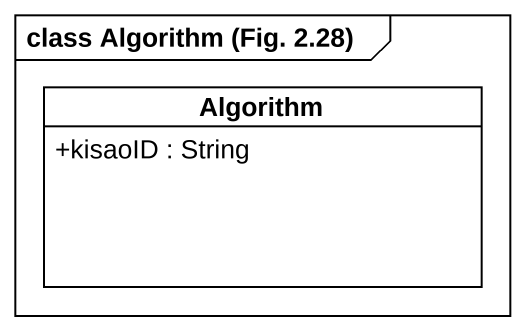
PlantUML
@startuml
mainframe class Algorithm (Fig. 2.28)
hide circle
hide empty members
skinparam classAttributeIconSize 0
class Algorithm {
  +kisaoID : String
}
@enduml
